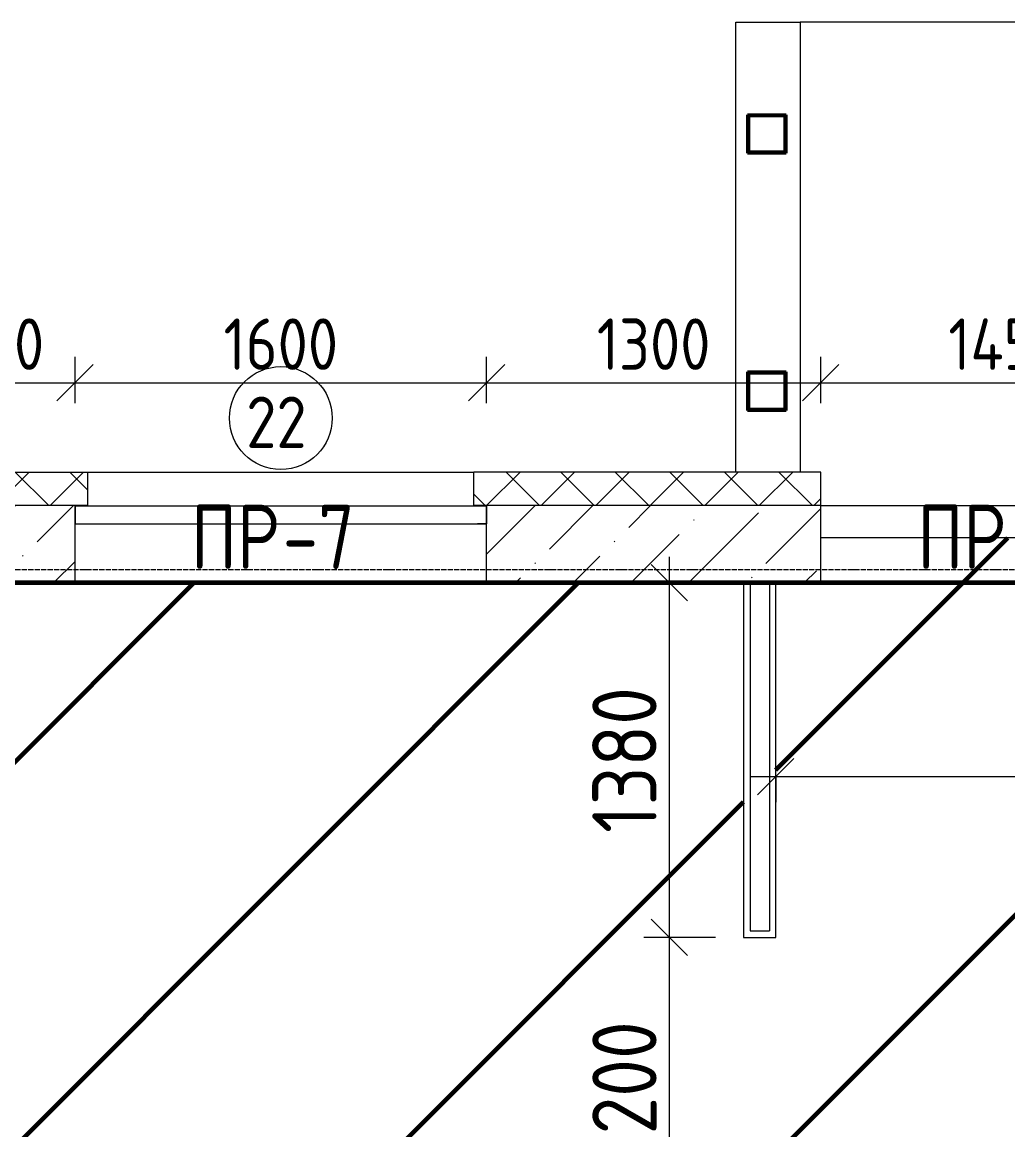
# Model space of a CAD drawing. Header units: millimetres. Extents: x -56773 to 323062, y -262288 to 76460.
# Drawn here: x 4678 to 8511, y -41638 to -37330 of the extents above; entities that cross this region are included whole.
import ezdxf

# ---------------------------------------------------------------- set-up
doc = ezdxf.new("R2010")
doc.units = ezdxf.units.MM
doc.linetypes.add('ADSK_Линия сетки', pattern=[25, 20, -2.5, 0, -2.5])
for name, color, linetype, lineweight in [('1.1) Шлифовка потолка', 5, 'Continuous', 60), ('3.1 Штукатурка внешн стен', 5, 'Continuous', 60), ('_ Окна', 7, 'Continuous', 18), ('Марки', 7, 'Continuous', 20), ('Марки окон', 7, 'Continuous', 20), ('Несущие колонны', 7, 'Continuous', 18), ('Окна', 7, 'Continuous', 9), ('Оси', 7, 'Continuous', 9), ('Перекрытие', 7, 'Continuous', 18), ('Размеры', 7, 'Continuous', 9), ('Стены внутренние', 7, 'Continuous', 18), ('Стены наружные', 7, 'Continuous', 18), ('Стены несущие', 7, 'Continuous', 30), ('Стены отделка', 7, 'Continuous', 30), ('Стены штриховка', 7, 'Continuous', 9)]:
    doc.layers.add(name, color=color, linetype=linetype, lineweight=lineweight)
doc.styles.add('GOST Common_2', font='', dxfattribs={"width": 0.9, "height": 250})
doc.styles.add('GOST Common_3', font='', dxfattribs={"width": 0.9, "height": 200})
doc.styles.add('GOST Common_5', font='', dxfattribs={"width": 0.85, "height": 250})
doc.styles.get('GOST Common_2').set_extended_font_data('GOST Common')
doc.styles.get('GOST Common_3').set_extended_font_data('GOST Common')
doc.styles.get('GOST Common_5').set_extended_font_data('GOST Common')
doc.dimstyles.new('ADSK_Основной_2_0', dxfattribs={"dimscale": 304.8, "dimtxt": 201.142999, "dimasz": 0.463911, "dimexe": 0.328084, "dimexo": 0.328084, "dimgap": 0.164042, "dimtad": 1, "dimdec": 3, "dimrnd": 0.001, "dimdsep": 46, "dimtxsty": 'GOST Common_3', "dimblk1": 'OBLIQUE', "dimblk2": 'OBLIQUE', "dimsah": 1, "dimcen": 0.09, "dimdle": 0.328084, "dimazin": 2, "dimtfac": 1, "dimtdec": 4, "dimtix": 1, "dimtmove": 0, "dimatfit": 3, "dimfxl": 1, "dimtvp": 1, "dimtolj": 1, "dimtzin": 0, "dimlwd": 20, "dimlwe": 20, "dimarcsym": 2})
doc.dimstyles.new('ADSK_Основной_2_0_3', dxfattribs={"dimscale": 304.8, "dimtxt": 201.142999, "dimasz": 0.463911, "dimexe": 0.328084, "dimexo": 0.328084, "dimgap": 0.164042, "dimtad": 1, "dimdec": 3, "dimrnd": 0.001, "dimdsep": 46, "dimtxsty": 'GOST Common_2', "dimblk1": 'OBLIQUE', "dimblk2": 'OBLIQUE', "dimsah": 1, "dimcen": 0.09, "dimdle": 0.328084, "dimazin": 2, "dimtfac": 1, "dimtdec": 4, "dimtix": 1, "dimtmove": 0, "dimatfit": 3, "dimfxl": 1, "dimtvp": 1, "dimtolj": 1, "dimtzin": 0, "dimlwd": 20, "dimlwe": 20, "dimarcsym": 2})

# ---------------------------------------------------------------- blocks, each defined once
blk = doc.blocks.new('ОКНО L03 _2СТ_RS - ОК-1_1600х2000h_противоударное-3556409-Кладочный план 1-го этажа')
at = {"layer": '_ Окна'}
for p, q in [((-838.1, 149), (761.9, 149)), ((-838.1, 149), (-838.1, 79)), ((-838.1, 149), (-833.1, 149)), ((761.9, 149), (756.9, 149)), ((761.9, 149), (761.9, 79)), ((-838.1, 79), (761.9, 79)), ((-838.1, 79), (-803.1, 79)), ((761.9, 79), (726.9, 79))]:
    blk.add_line(p, q, dxfattribs=at)
blk = doc.blocks.new('Труба квадратного сечения _ТУ 36-2287-80_-Колонна - труба160x5-3371741-Кладочный план 1-го этажа')
at = {"layer": 'Несущие колонны', "lineweight": 40}
for p, q in [((80, 80), (-70, 80)), ((-70, 80), (-70, -70)), ((-65, -65), (-65, 75)), ((-65, 75), (75, 75)), ((75, 75), (75, -65)), ((80, -70), (80, 80)), ((-70, -70), (80, -70)), ((75, -65), (-65, -65))]:
    blk.add_line(p, q, dxfattribs=at)
blk = doc.blocks.new('Труба квадратного сечения _ТУ 36-2287-80_-Колонна - труба160x5-3371742-Кладочный план 1-го этажа')
at = {"layer": 'Несущие колонны', "lineweight": 40}
for p, q in [((80, 80), (-70, 80)), ((-70, 80), (-70, -70)), ((-65, -65), (-65, 75)), ((-65, 75), (75, 75)), ((75, 75), (75, -65)), ((80, -70), (80, 80)), ((-70, -70), (80, -70)), ((75, -65), (-65, -65))]:
    blk.add_line(p, q, dxfattribs=at)
blk = doc.blocks.new('_Oblique')
at = {"color": 0, "linetype": 'ByBlock', "lineweight": -2}
blk.add_line((-0.5, -0.5), (0.5, 0.5), dxfattribs=at)
blk = doc.blocks.new('*D4184')
at = {"layer": 'Defpoints', "color": 0, "transparency": 16777216}
for p in [(4883.9, -38732.1), (4283.9, -38928), (4883.9, -38912.1)]:
    blk.add_point(p, dxfattribs=at)
at = {"layer": 'Размеры', "color": 0, "lineweight": 20, "transparency": 16777216}
for p, q in [((4283.9, -38828), (4283.9, -38632.1)), ((4883.9, -38812.1), (4883.9, -38632.1)), ((4183.9, -38732.1), (4983.9, -38732.1))]:
    blk.add_line(p, q, dxfattribs=at)
at = {"layer": 'Размеры', "color": 0, "lineweight": 20, "transparency": 16777216, "xscale": 141.4, "yscale": 141.4, "zscale": 141.4, "rotation": 180}
blk.add_blockref('_Oblique', (4283.9, -38732.1), dxfattribs=at)
at = {"layer": 'Размеры', "color": 0, "lineweight": 20, "transparency": 16777216, "xscale": 141.4, "yscale": 141.4, "zscale": 141.4}
blk.add_blockref('_Oblique', (4883.9, -38732.1), dxfattribs=at)
at = {"layer": 'Размеры', "color": 0, "lineweight": 9, "transparency": 16777216, "insert": (4583.9, -38582.1), "char_height": 200, "width": 454.106, "attachment_point": 5, "style": 'GOST Common_3'}
blk.add_mtext('\\A1;600', dxfattribs=at)
blk = doc.blocks.new('*D4185')
at = {"layer": 'Defpoints', "color": 0, "transparency": 16777216}
for p in [(6483.9, -38732.1), (4883.9, -38912.1), (6483.9, -38912.1)]:
    blk.add_point(p, dxfattribs=at)
at = {"layer": 'Размеры', "color": 0, "lineweight": 20, "transparency": 16777216}
for p, q in [((4883.9, -38812.1), (4883.9, -38632.1)), ((6483.9, -38812.1), (6483.9, -38632.1)), ((4783.9, -38732.1), (6583.9, -38732.1))]:
    blk.add_line(p, q, dxfattribs=at)
at = {"layer": 'Размеры', "color": 0, "lineweight": 20, "transparency": 16777216, "xscale": 141.4, "yscale": 141.4, "zscale": 141.4, "rotation": 180}
blk.add_blockref('_Oblique', (4883.9, -38732.1), dxfattribs=at)
at = {"layer": 'Размеры', "color": 0, "lineweight": 20, "transparency": 16777216, "xscale": 141.4, "yscale": 141.4, "zscale": 141.4}
blk.add_blockref('_Oblique', (6483.9, -38732.1), dxfattribs=at)
at = {"layer": 'Размеры', "color": 0, "lineweight": 9, "transparency": 16777216, "insert": (5683.9, -38582.1), "char_height": 200, "width": 560.473, "attachment_point": 5, "style": 'GOST Common_3'}
blk.add_mtext('\\A1;1600', dxfattribs=at)
blk = doc.blocks.new('*D4186')
at = {"layer": 'Defpoints', "color": 0, "transparency": 16777216}
for p in [(7783.9, -38732.1), (6483.9, -38912.1), (7783.9, -38911.1)]:
    blk.add_point(p, dxfattribs=at)
at = {"layer": 'Размеры', "color": 0, "lineweight": 20, "transparency": 16777216}
for p, q in [((6483.9, -38812.1), (6483.9, -38632.1)), ((7783.9, -38811.1), (7783.9, -38632.1)), ((6383.9, -38732.1), (7883.9, -38732.1))]:
    blk.add_line(p, q, dxfattribs=at)
at = {"layer": 'Размеры', "color": 0, "lineweight": 20, "transparency": 16777216, "xscale": 141.4, "yscale": 141.4, "zscale": 141.4, "rotation": 180}
blk.add_blockref('_Oblique', (6483.9, -38732.1), dxfattribs=at)
at = {"layer": 'Размеры', "color": 0, "lineweight": 20, "transparency": 16777216, "xscale": 141.4, "yscale": 141.4, "zscale": 141.4}
blk.add_blockref('_Oblique', (7783.9, -38732.1), dxfattribs=at)
at = {"layer": 'Размеры', "color": 0, "lineweight": 9, "transparency": 16777216, "insert": (7133.9, -38582.1), "char_height": 200, "width": 560.473, "attachment_point": 5, "style": 'GOST Common_3'}
blk.add_mtext('\\A1;1300', dxfattribs=at)
blk = doc.blocks.new('*D4187')
at = {"layer": 'Defpoints', "color": 0, "transparency": 16777216}
for p in [(9233.9, -38732.1), (7783.9, -38911.1), (9233.9, -38929)]:
    blk.add_point(p, dxfattribs=at)
at = {"layer": 'Размеры', "color": 0, "lineweight": 20, "transparency": 16777216}
for p, q in [((7783.9, -38811.1), (7783.9, -38632.1)), ((9233.9, -38829), (9233.9, -38632.1)), ((7683.9, -38732.1), (9333.9, -38732.1))]:
    blk.add_line(p, q, dxfattribs=at)
at = {"layer": 'Размеры', "color": 0, "lineweight": 20, "transparency": 16777216, "xscale": 141.4, "yscale": 141.4, "zscale": 141.4, "rotation": 180}
blk.add_blockref('_Oblique', (7783.9, -38732.1), dxfattribs=at)
at = {"layer": 'Размеры', "color": 0, "lineweight": 20, "transparency": 16777216, "xscale": 141.4, "yscale": 141.4, "zscale": 141.4}
blk.add_blockref('_Oblique', (9233.9, -38732.1), dxfattribs=at)
at = {"layer": 'Размеры', "color": 0, "lineweight": 9, "transparency": 16777216, "insert": (8508.9, -38582.1), "char_height": 200, "width": 580.928, "attachment_point": 5, "style": 'GOST Common_3'}
blk.add_mtext('\\A1;1450', dxfattribs=at)
blk = doc.blocks.new('*D3769')
at = {"layer": 'Defpoints', "color": 0, "transparency": 16777216}
for p in [(7195.3, -40889.7), (7473.9, -40889.7), (7473.9, -42089.7)]:
    blk.add_point(p, dxfattribs=at)
at = {"layer": 'Размеры', "color": 0, "lineweight": 20, "transparency": 16777216}
for p, q in [((7195.3, -42189.7), (7195.3, -40789.7)), ((7373.9, -40889.7), (7095.3, -40889.7)), ((7373.9, -42089.7), (7095.3, -42089.7))]:
    blk.add_line(p, q, dxfattribs=at)
at = {"layer": 'Размеры', "color": 0, "lineweight": 20, "transparency": 16777216, "xscale": 141.4, "yscale": 141.4, "zscale": 141.4}
for p, rotation in [((7195.3, -40889.7), 90), ((7195.3, -42089.7), 270)]:
    blk.add_blockref('_Oblique', p, dxfattribs=dict(at, rotation=rotation))
at = {"layer": 'Размеры', "color": 0, "lineweight": 9, "transparency": 16777216, "insert": (7020.3, -41489.7), "char_height": 250, "width": 560.473, "attachment_point": 5, "rotation": 90, "style": 'GOST Common_2'}
blk.add_mtext('\\A1;1200', dxfattribs=at)
blk = doc.blocks.new('*D3770')
at = {"layer": 'Defpoints', "color": 0, "transparency": 16777216}
for p in [(7095.4, -39509.7), (7195.3, -39509.7), (7473.9, -40889.7)]:
    blk.add_point(p, dxfattribs=at)
at = {"layer": 'Размеры', "color": 0, "lineweight": 20, "transparency": 16777216}
for p, q in [((7195.3, -40989.7), (7195.3, -39409.7)), ((7195.4, -39509.7), (7295.3, -39509.7)), ((7373.9, -40889.7), (7095.3, -40889.7))]:
    blk.add_line(p, q, dxfattribs=at)
at = {"layer": 'Размеры', "color": 0, "lineweight": 20, "transparency": 16777216, "xscale": 141.4, "yscale": 141.4, "zscale": 141.4}
for p, rotation in [((7195.3, -39509.7), 90), ((7195.3, -40889.7), 270)]:
    blk.add_blockref('_Oblique', p, dxfattribs=dict(at, rotation=rotation))
at = {"layer": 'Размеры', "color": 0, "lineweight": 9, "transparency": 16777216, "insert": (7020.3, -40199.7), "char_height": 250, "width": 560.473, "attachment_point": 5, "rotation": 90, "style": 'GOST Common_2'}
blk.add_mtext('\\A1;1380', dxfattribs=at)
blk = doc.blocks.new('*D3771')
at = {"layer": 'Defpoints', "color": 0, "transparency": 16777216}
for p in [(7608.9, -40163.9), (10083.9, -40163.9), (10083.9, -40263.9)]:
    blk.add_point(p, dxfattribs=at)
at = {"layer": 'Размеры', "color": 0, "lineweight": 20, "transparency": 16777216}
for p, q in [((7508.9, -40263.9), (10183.9, -40263.9)), ((7608.9, -40263.9), (7608.9, -40363.9)), ((10083.9, -40263.9), (10083.9, -40363.9))]:
    blk.add_line(p, q, dxfattribs=at)
at = {"layer": 'Размеры', "color": 0, "lineweight": 20, "transparency": 16777216, "xscale": 141.4, "yscale": 141.4, "zscale": 141.4, "rotation": 180}
blk.add_blockref('_Oblique', (7608.9, -40263.9), dxfattribs=at)
at = {"layer": 'Размеры', "color": 0, "lineweight": 20, "transparency": 16777216, "xscale": 141.4, "yscale": 141.4, "zscale": 141.4}
blk.add_blockref('_Oblique', (10083.9, -40263.9), dxfattribs=at)
at = {"layer": 'Размеры', "color": 0, "lineweight": 9, "transparency": 16777216, "insert": (8846.4, -40088.9), "char_height": 250, "width": 625.93, "attachment_point": 5, "style": 'GOST Common_2'}
blk.add_mtext('\\A1;2475', dxfattribs=at)
blk = doc.blocks.new('М_окна1 - Маркировка типоразмера-1510237-Кладочный план 1-го этажа')
at = {"layer": 'Марки окон'}
blk.add_circle((0, 0), 2, dxfattribs=at)

msp = doc.modelspace()

# ---------------------------------------------------------------- hatches: boundary and pattern name
at = {"layer": '1.1) Шлифовка потолка', "transparency": 33554687}
h = msp.add_hatch(dxfattribs=at)
h.set_pattern_fill('ANSI31', color=5, scale=333)
h.paths.add_polyline_path([(43008.9343, -43759.6624), (41008.9343, -43759.6624), (41008.9343, -45259.6624), (41283.9343, -45259.6624), (41308.9343, -45259.6624), (41308.9343, -46034.6624), (43008.9343, -46034.6624)], flags=17)
h.paths.add_polyline_path([(40608.9343, -43934.6624), (38333.9343, -43934.6624), (38333.9343, -44809.6624), (38208.9343, -44809.6624), (38208.9343, -43609.6624), (38333.9343, -43609.6624), (38333.9343, -43634.6624), (40533.9343, -43634.6624), (40533.9343, -43459.6624), (40658.9343, -43459.6624), (40658.9343, -43634.6624), (43008.9343, -43634.6624), (43008.9343, -42359.6624), (40658.9343, -42359.6624), (40658.9343, -42559.6624), (40533.9343, -42559.6624), (40533.9343, -42359.6624), (39633.9343, -42359.6624), (39583.9343, -42359.6624), (39558.9343, -42359.6624), (39558.9343, -42184.6624), (38333.9343, -42184.6624), (38333.9343, -42709.6624), (38208.9343, -42709.6624), (38208.9343, -40784.6624), (38333.9343, -40784.6624), (38333.9343, -42059.6624), (41283.9343, -42059.6624), (41283.9343, -41859.6624), (41333.9343, -41859.6624), (41333.9343, -42059.6624), (43008.9343, -42059.6624), (43008.9343, -40909.6624), (41333.9343, -40909.6624), (41333.9343, -41119.6624), (41283.9343, -41119.6624), (41283.9343, -40709.6624), (41333.9343, -40709.6624), (41333.9343, -40859.6624), (43008.9343, -40859.6624), (43008.9343, -39734.6624), (41333.9343, -39734.6624), (41333.9343, -39969.6624), (41283.9343, -39969.6624), (41283.9343, -39709.6624), (41283.9343, -39659.6624), (40883.9343, -39659.6624), (40883.9343, -39509.6624), (40283.9343, -39509.6624), (38683.9343, -39509.6624), (38333.9343, -39509.6624), (38333.9343, -39884.6624), (38208.9343, -39884.6624), (38208.9343, -39509.6624), (37483.9343, -39509.6624), (35883.9343, -39509.6624), (35808.9343, -39509.6624), (35808.9343, -45209.6624), (35808.9343, -46034.6624), (38208.9343, -46034.6624), (38208.9343, -46009.6624), (38333.9343, -46009.6624), (38333.9343, -46034.6624), (40608.9343, -46034.6624)])
h.paths.add_polyline_path([(35683.9343, -39509.6624), (35283.9343, -39509.6624), (35283.9343, -39659.6624), (34883.9343, -39659.6624), (34883.9343, -39509.6624), (34283.9343, -39509.6624), (32683.9343, -39509.6624), (31883.9343, -39509.6624), (31883.9343, -40259.6624), (31758.9343, -40259.6624), (31758.9343, -39509.6624), (31408.9343, -39509.6624), (31408.9343, -39260.0253), (29958.9343, -39260.0253), (29958.9343, -39509.6624), (29408.9343, -39509.6624), (29408.9343, -40109.6624), (29283.9343, -40109.6624), (29283.9343, -39659.6624), (28883.9343, -39659.6624), (28883.9343, -39509.6624), (28283.9343, -39509.6624), (26683.9343, -39509.6624), (26258.9343, -39509.6624), (26258.9343, -44034.6624), (26133.9343, -44034.6624), (26133.9343, -39509.6624), (25483.9343, -39509.6624), (23883.9343, -39509.6624), (23283.9343, -39509.6624), (23283.9343, -39659.6624), (23008.9343, -39659.6624), (23008.9343, -39831.6624), (22883.9343, -39831.6624), (22883.9343, -39659.6624), (22883.9343, -39509.6624), (22283.9343, -39509.6624), (20683.9343, -39509.6624), (19483.9343, -39509.6624), (17883.9343, -39509.6624), (17283.9343, -39509.6624), (17283.9343, -39659.6624), (17283.9343, -45184.6624), (17958.9343, -45184.6624), (17958.9343, -46034.6624), (22208.9343, -46034.6624), (22208.9343, -45184.6624), (22883.9343, -45184.6624), (22883.9343, -40931.6624), (23008.9343, -40931.6624), (23008.9343, -41031.6624), (23183.9343, -41031.6624), (23183.9343, -43384.6624), (23408.9343, -43384.6624), (23408.9343, -43509.6624), (23183.9343, -43509.6624), (23183.9343, -45009.6624), (24683.9343, -45009.6624), (24683.9343, -43509.6624), (24308.9343, -43509.6624), (24308.9343, -43384.6624), (24808.9343, -43384.6624), (24808.9343, -45184.6624), (26133.9343, -45184.6624), (26133.9343, -45034.6624), (26258.9343, -45034.6624), (26258.9343, -45184.6624), (26673.9343, -45184.6624), (26738.9343, -45184.6624), (31758.9343, -45184.6624), (31758.9343, -44334.6624), (31883.9343, -44334.6624), (31883.9343, -45009.6624), (33883.9343, -45009.6624), (33883.9343, -43259.6624), (31883.9343, -43259.6624), (31883.9343, -43334.6624), (31758.9343, -43334.6624), (31758.9343, -43084.6624), (31883.9343, -43084.6624), (31883.9343, -43134.6624), (34008.9343, -43134.6624), (34008.9343, -45184.6624), (35683.9343, -45184.6624)])
h.paths.add_polyline_path([(31883.9343, -42134.6624), (31758.9343, -42134.6624), (31758.9343, -42084.6624), (29408.9343, -42084.6624), (29408.9343, -42644.6624), (29208.9343, -42644.6624), (29208.9343, -42519.6624), (29283.9343, -42519.6624), (29283.9343, -41559.6624), (29408.9343, -41559.6624), (29408.9343, -41959.6624), (31758.9343, -41959.6624), (31758.9343, -41409.6624), (31883.9343, -41409.6624)], flags=16)
h.paths.add_polyline_path([(28308.9343, -42644.6624), (28246.4343, -42644.6624), (28246.4343, -42519.6624), (28308.9343, -42519.6624)], flags=16)
h.paths.add_polyline_path([(28283.9343, -42619.6624), (28271.4343, -42619.6624), (28271.4343, -42544.6624), (28283.9343, -42544.6624)], flags=0)
h.paths.add_polyline_path([(17158.9343, -39659.6624), (16883.9343, -39659.6624), (16883.9343, -39509.6624), (16283.9343, -39509.6624), (16283.9343, -39659.6624), (15883.9343, -39659.6624), (15883.9343, -39509.6624), (13883.9343, -39509.6624), (13883.9343, -45184.6624), (14683.9343, -45184.6624), (14683.9343, -45909.6624), (14758.9343, -45909.6624), (14758.9343, -46034.6624), (15808.9343, -46034.6624), (15808.9343, -45909.6624), (15858.9343, -45909.6624), (15858.9343, -45184.6624), (17158.9343, -45184.6624)])
h.paths.add_polyline_path([(7483.9343, -42089.6624), (7608.9343, -42089.6624), (7608.9343, -42459.6624), (10083.9343, -42459.6624), (10083.9343, -39659.6624), (9883.9343, -39659.6624), (9883.9343, -39509.6624), (9233.9343, -39509.6624), (9233.9343, -39335.0253), (7783.9343, -39335.0253), (7783.9343, -39509.6624), (7608.9343, -39509.6624), (7608.9343, -40889.6624), (7483.9343, -40889.6624), (7483.9343, -39509.6624), (6483.9343, -39509.6624), (4883.9343, -39509.6624), (4283.9343, -39509.6624), (4283.9343, -39659.6624), (3883.9343, -39659.6624), (3883.9343, -39509.6624), (3783.9343, -39509.6624), (3783.9343, -43734.6624), (5708.9343, -43734.6624), (5708.9343, -44024.6624), (5583.9343, -44024.6624), (5583.9343, -43859.6624), (3963.9343, -43859.6624), (3963.9343, -45184.6624), (4358.9343, -45184.6624), (4358.9343, -45909.6624), (4458.9343, -45909.6624), (4458.9343, -46034.6624), (5458.9343, -46034.6624), (5458.9343, -45909.6624), (5583.9343, -45909.6624), (5583.9343, -45024.6624), (5708.9343, -45024.6624), (5708.9343, -45184.6624), (7483.9343, -45184.6624), (7483.9343, -43959.6624), (7608.9343, -43959.6624), (7608.9343, -45084.6624), (9808.9343, -45084.6624), (9808.9343, -42584.6624), (7608.9343, -42584.6624), (7608.9343, -42759.6624), (7483.9343, -42759.6624)])
h.paths.add_polyline_path([(-279.9231, -39035.8771), (34.3626, -39035.8771), (34.3626, -38735.8771), (-279.9231, -38735.8771)], flags=9)
at = {"layer": 'Стены внутренние', "lineweight": 9}
h = msp.add_hatch(dxfattribs=at)
h.set_pattern_fill('FP_1', color=256, style=0, pattern_type=2)
h.set_pattern_definition([(45, (1283.93, -48864.63), (84.1895, 308.696), [396.875, -79.375, 3.353, -76.022])])
h.paths.add_polyline_path([(6483.9343, -39509.6624), (7783.9343, -39509.6624), (7783.9343, -39209.6624), (6483.9343, -39210.6624)])
h.paths.add_polyline_path([(9233.9343, -39509.6624), (9883.9343, -39509.6624), (9883.9343, -39209.6624), (9233.9343, -39209.6624)])
h.paths.add_polyline_path([(1683.9343, -39509.6624), (1683.9343, -39210.6624), (483.9343, -39210.6624), (483.9343, -39509.6624)])
h.paths.add_polyline_path([(-716.0657, -39509.6624), (-716.0657, -39210.6624), (-1666.0657, -39209.6624), (-1666.0657, -39509.6624), (-1250.418, -39509.6624)])
h.paths.add_polyline_path([(4883.9343, -39509.6624), (4883.9343, -39210.6624), (4283.9343, -39209.6624), (4283.9343, -39509.6624)])
h.paths.add_polyline_path([(3783.9343, -39509.6624), (3883.9343, -39509.6624), (3883.9343, -39209.6624), (3283.9343, -39210.6624), (3283.9343, -39509.6624), (3758.9343, -39509.6624)])
at = {"layer": 'Стены наружные', "lineweight": 9}
h = msp.add_hatch(dxfattribs=at)
h.set_pattern_fill('FP_4', color=256, style=0, pattern_type=2)
h.set_pattern_definition([(45, (1283.93, -48864.63), (-106.066, 106.066), []), (135, (1283.93, -48864.63), (-106.066, -106.066), [])])
h.paths.add_polyline_path([(9883.9343, -39209.6624), (9883.9343, -39079.6624), (9233.9343, -39079.6624), (9233.9343, -39209.6624)])
h.paths.add_polyline_path([(7783.9343, -39209.6624), (7783.9343, -39079.6624), (6433.9343, -39079.6624), (6433.9343, -39209.6624)])
h.paths.add_polyline_path([(-666.0657, -39209.6624), (-666.0657, -39079.6624), (-1666.0657, -39079.6624), (-1666.0657, -39209.6624), (-1250.418, -39209.6624)])
h.paths.add_polyline_path([(3883.9343, -39209.6624), (4933.9343, -39209.6624), (4933.9343, -39079.6624), (3233.9343, -39079.6624), (3233.9343, -39209.6624)])
h.paths.add_polyline_path([(1733.9343, -39209.6624), (1733.9343, -39079.6624), (433.9343, -39079.6624), (433.9343, -39209.6624)])

# ---------------------------------------------------------------- linework, layer by layer
at = {"layer": '3.1 Штукатурка внешн стен'}
msp.add_lwpolyline([(-1766.0657, -38879.6624), (-1966.0657, -38879.6624), (-1966.0657, -39259.6624), (-2116.0657, -39259.6624), (-2116.0657, -39659.6624), (-1716.0657, -39659.6624), (-1716.0657, -39509.6624), (3883.9343, -39509.6624), (3883.9343, -39659.6624), (4283.9343, -39659.6624), (4283.9343, -39509.6624), (9883.9343, -39509.6624), (9883.9343, -39659.6624), (10083.9343, -39659.6624), (10083.9343, -45259.6624), (9883.9343, -45259.6624), (9883.9343, -45659.6624), (10083.9343, -45659.6624), (10083.9343, -46259.6624), (11933.9343, -46259.6624)], dxfattribs=at)
at = {"layer": 'Оси', "linetype": 'ADSK_Линия сетки', "lineweight": 5}
msp.add_line((63681.4538, -39459.6624), (-23956.1623, -39459.6624), dxfattribs=at)
at = {"layer": 'Перекрытие'}
for p, q in [((9983.9343, -37329.6624), (7703.9343, -37329.6624)), ((7783.9343, -39209.6624), (9233.9343, -39209.6624)), ((9233.9343, -39335.0253), (7783.9343, -39335.0253))]:
    msp.add_line(p, q, dxfattribs=at)
at = {"layer": 'Стены внутренние', "lineweight": 5}
msp.add_line((6483.9343, -39509.6624), (4883.9343, -39509.6624), dxfattribs=at)
at = {"layer": 'Стены наружные', "lineweight": 9}
for p, q in [((7453.9343, -39079.6624), (7453.9343, -37329.6624)), ((7453.9343, -37329.6624), (7703.9343, -37329.6624)), ((7703.9343, -37329.6624), (7703.9343, -39079.6624)), ((4933.9343, -39079.6624), (6433.9343, -39079.6624))]:
    msp.add_line(p, q, dxfattribs=at)
at = {"layer": 'Стены несущие', "lineweight": 9}
for p, q in [((4883.9343, -39210.6624), (4933.9343, -39210.6624)), ((4883.9343, -39509.6624), (4883.9343, -39210.6624)), ((4933.9343, -39209.6624), (4933.9343, -39210.6624)), ((6433.9343, -39209.6624), (6433.9343, -39210.6624)), ((6433.9343, -39210.6624), (6483.9343, -39210.6624)), ((6483.9343, -39509.6624), (6483.9343, -39210.6624)), ((7783.9343, -39509.6624), (7783.9343, -39209.6624)), ((4283.9343, -39509.6624), (4883.9343, -39509.6624)), ((7483.9343, -39509.6624), (6483.9343, -39509.6624)), ((7483.9343, -39509.6624), (7483.9343, -40889.6624)), ((7783.9343, -39509.6624), (7608.9343, -39509.6624)), ((7608.9343, -40889.6624), (7608.9343, -39509.6624)), ((7483.9343, -40889.6624), (7608.9343, -40889.6624))]:
    msp.add_line(p, q, dxfattribs=at)
at = {"layer": 'Стены отделка', "lineweight": 18}
for p, q in [((3233.9343, -39079.6624), (4933.9343, -39079.6624)), ((4933.9343, -39209.6624), (4933.9343, -39079.6624)), ((7783.9343, -39079.6624), (6433.9343, -39079.6624)), ((6433.9343, -39209.6624), (6433.9343, -39079.6624)), ((7783.9343, -39209.6624), (7783.9343, -39079.6624))]:
    msp.add_line(p, q, dxfattribs=at)
at = {"layer": 'Стены штриховка', "lineweight": 9}
for p, q in [((4933.9343, -39209.6624), (4283.9343, -39209.6624)), ((7783.9343, -39209.6624), (6433.9343, -39209.6624)), ((7608.9343, -39509.6624), (7483.9343, -39509.6624)), ((7508.9343, -39509.6624), (7508.9343, -40864.6624)), ((7583.9343, -39509.6624), (7583.9343, -40864.6624)), ((7508.9343, -40864.6624), (7583.9343, -40864.6624))]:
    msp.add_line(p, q, dxfattribs=at)

# ---------------------------------------------------------------- block references
at = {"layer": 'Марки окон', "xscale": 99.99999999999993, "yscale": 99.99999999999993, "zscale": 99.99999999999993}
msp.add_blockref('М_окна1 - Маркировка типоразмера-1510237-Кладочный план 1-го этажа', (5683.9343, -38869.6624), dxfattribs=at)
at = {"layer": 'Несущие колонны', "rotation": 180}
for name, p in [('Труба квадратного сечения _ТУ 36-2287-80_-Колонна - труба160x5-3371741-Кладочный план 1-го этажа', (7578.9343, -37759.6624)), ('Труба квадратного сечения _ТУ 36-2287-80_-Колонна - труба160x5-3371742-Кладочный план 1-го этажа', (7578.9343, -38759.6624))]:
    msp.add_blockref(name, p, dxfattribs=at)
at = {"layer": 'Окна'}
msp.add_blockref('ОКНО L03 _2СТ_RS - ОК-1_1600х2000h_противоударное-3556409-Кладочный план 1-го этажа', (5722.0343, -39359.6624), dxfattribs=at)

# ---------------------------------------------------------------- texts
at = {"layer": 'Марки', "lineweight": 9, "char_height": 250, "attachment_point": 1, "style": 'GOST Common_5'}
for s, insert, width in [('ПР', (5334.0035, -39206.6813), 432.91125), ('-7', (5691.191, -39206.6813), 389.620125), ('ПР', (8159.0035, -39206.6813), 432.91125)]:
    msp.add_mtext(s, dxfattribs=dict(at, insert=insert, width=width))
at = {"layer": 'Марки окон', "lineweight": 5, "insert": (5549.3769, -38785.8771), "char_height": 200, "width": 317.46825, "attachment_point": 1, "style": 'GOST Common_2'}
msp.add_mtext('22', dxfattribs=at)

# ---------------------------------------------------------------- dimensions: what is measured, and where the dimension line sits
at = {"layer": 'Размеры', "lineweight": 9}
for base, p1, p2, dimstyle, override, picture, middle in [((4883.9343, -38732.0831), (4283.9343, -38928.02), (4883.9343, -38912.0715), 'ADSK_Основной_2_0', {"dimpost": '<>', "dimfxl": 600.211926}, '*D4184', (4583.9343, -38582.0831)), ((6483.9343, -38732.0831), (4883.9343, -38912.0715), (6483.9343, -38912.0715), 'ADSK_Основной_2_0', {"dimpost": '<>', "dimfxl": 1600}, '*D4185', (5683.9343, -38582.0831)), ((7783.9343, -38732.0831), (6483.9343, -38912.0715), (7783.9343, -38911.0715), 'ADSK_Основной_2_0', {"dimpost": '<>', "dimfxl": 1300.000385}, '*D4186', (7133.9343, -38582.0831)), ((9233.9343, -38732.0831), (7783.9343, -38911.0715), (9233.9343, -38929.02), 'ADSK_Основной_2_0', {"dimpost": '<>', "dimfxl": 1450.111082}, '*D4187', (8508.9343, -38582.0831)), ((10083.9343, -40263.8719), (7608.9343, -40163.887), (10083.9343, -40163.887), 'ADSK_Основной_2_0_3', {"dimpost": '<>', "dimfxl": 2475}, '*D3771', (8846.4343, -40088.8719))]:
    dim = msp.add_linear_dim(base=base, p1=p1, p2=p2, dimstyle=dimstyle, override=override, dxfattribs=at)
    dim.commit()
    dim.dimension.update_dxf_attribs({"geometry": picture, "text_midpoint": middle})
for base, p1, p2, override, picture, middle in [((7195.3484, -39509.6624), (7473.9343, -40889.6624), (7095.3635, -39509.6624), {"dimpost": '<>', "dimfxl": 1430.98423}, '*D3770', (7020.3484, -40199.6624)), ((7195.3484, -40889.6624), (7473.9343, -42089.6624), (7473.9343, -40889.6624), {"dimpost": '<>', "dimfxl": 1200}, '*D3769', (7020.3484, -41489.6624))]:
    dim = msp.add_linear_dim(base=base, p1=p1, p2=p2, angle=90, dimstyle='ADSK_Основной_2_0_3', override=override, dxfattribs=at)
    dim.commit()
    dim.dimension.update_dxf_attribs({"geometry": picture, "text_midpoint": middle})

doc.saveas('drawing.dxf')
